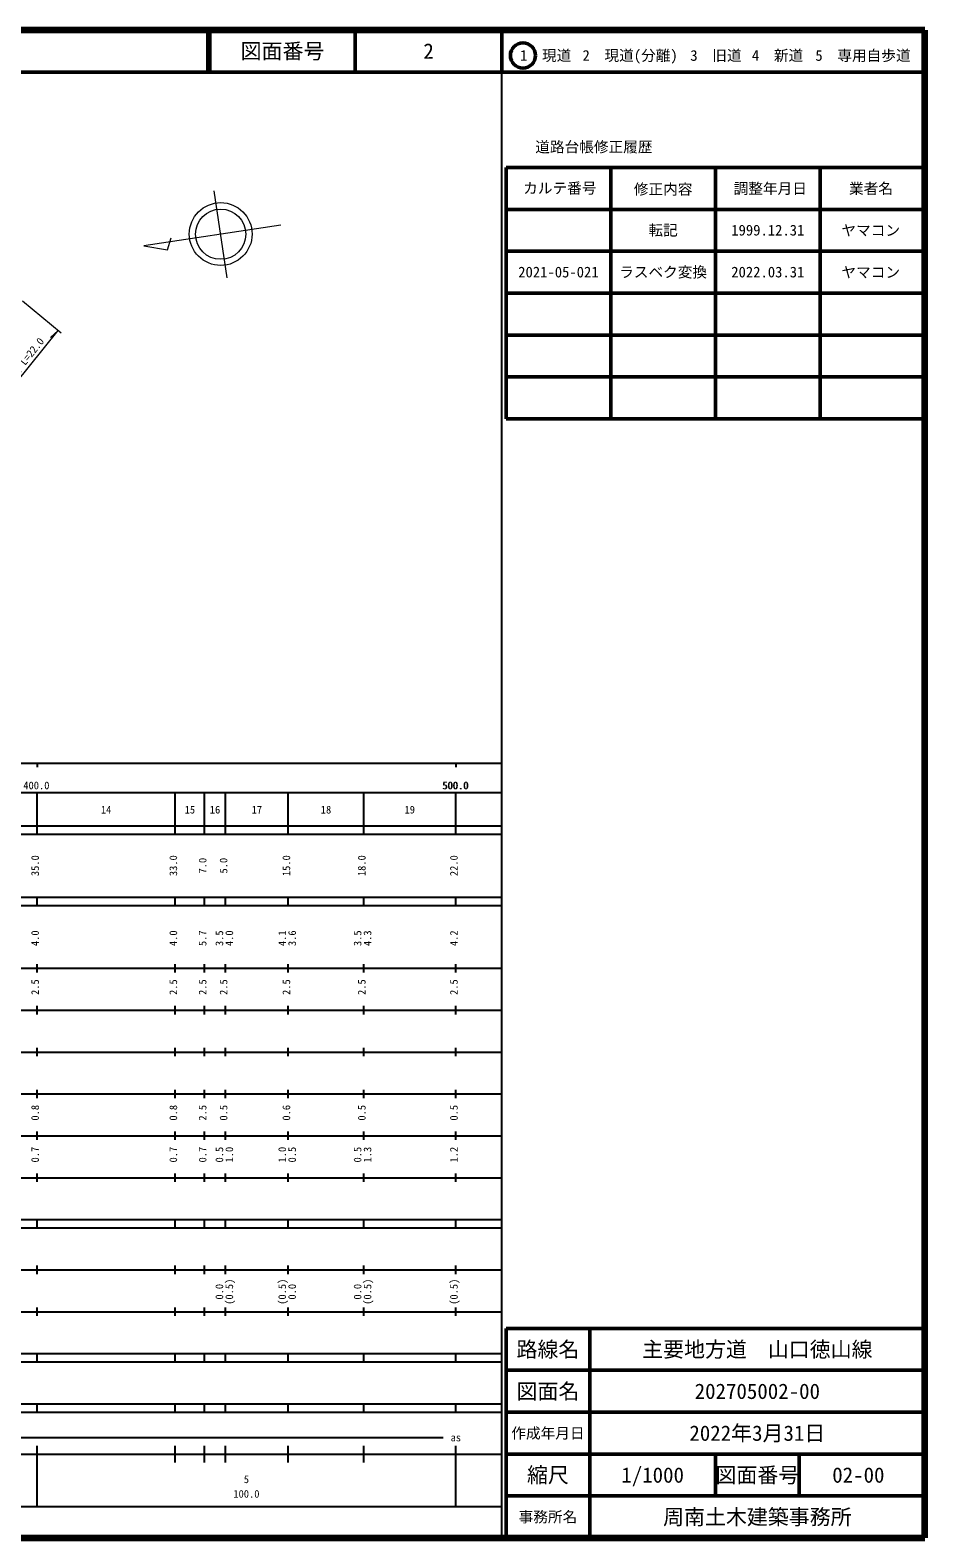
# Model space of a CAD drawing. Units: millimetres, scale not verified. Extents: x 40000 to 680000, y 20000 to 380000.
# Drawn here: x 466356 to 680000, y 20000 to 380000 of the extents above; entities that cross this region are included whole.
import ezdxf
from ezdxf.enums import TextEntityAlignment as Align

# ---------------------------------------------------------------- set-up
doc = ezdxf.new("R2010")
doc.units = ezdxf.units.MM
doc.header["$LTSCALE"] = 1000
doc.linetypes.add('CHAIN', pattern=[18.5, 12, -1.5, 3.5, -1.5])
for name, color, linetype, lineweight in [('M-BMK', 2, 'CHAIN', 13), ('M-BMK-SRVR', 3, 'Continuous', 13), ('M-STR-HTXT', 7, 'Continuous', 13), ('M-TTL', 2, 'Continuous', 140), ('M-TTL-BAND', 7, 'Continuous', 25), ('M-TTL-FRAM', 2, 'Continuous', 50), ('M-TTL-LINE', 7, 'Continuous', 50)]:
    doc.layers.add(name, color=color, linetype=linetype, lineweight=lineweight)
doc.layers.add('M-TTL-TXT', color=7, linetype='Continuous')
doc.styles.add('ＭＳ ゴシック', font='')
doc.styles.get('ＭＳ ゴシック').set_extended_font_data('MS Gothic')

msp = doc.modelspace()

# ---------------------------------------------------------------- linework, layer by layer
at = {"layer": 'M-BMK'}
msp.add_line((473796, 307643), (430628, 343407), dxfattribs=at)
at = {"layer": 'M-BMK-SRVR'}
for p, q in [((513431, 320897), (510285, 341660)), ((526194, 333450), (493538, 328503)), ((493538, 328503), (499119, 327522)), ((499119, 327522), (500048, 330375))]:
    msp.add_line(p, q, dxfattribs=at)
for centre, radius in [((511852, 331320), 7500), ((511858, 331278), 6000)]:
    msp.add_circle(centre, radius, dxfattribs=at)
at = {"layer": 'M-STR-HTXT'}
for p, q in [((459387, 291227), (473025, 308281)), ((473025, 308281), (471240, 306596))]:
    msp.add_line(p, q, dxfattribs=at)
at = {"layer": 'M-TTL'}
for p, q in [((680000, 380000), (40000, 380000)), ((680000, 20000), (680000, 380000)), ((40000, 20000), (680000, 20000))]:
    msp.add_line(p, q, dxfattribs=at)
at = {"layer": 'M-TTL-BAND'}
for p, q in [((579000, 20000), (579000, 370000)), ((40000, 205000), (579000, 205000)), ((468000, 205000), (468000, 204000)), ((568000, 205000), (568000, 204000)), ((68000, 198000), (579000, 198000)), ((468000, 188000), (468000, 198000)), ((501000, 188000), (501000, 198000)), ((508000, 188000), (508000, 198000)), ((513000, 188000), (513000, 198000)), ((528000, 188000), (528000, 198000)), ((546000, 188000), (546000, 198000)), ((568000, 188000), (568000, 198000)), ((40000, 190000), (579000, 190000)), ((40000, 188000), (579000, 188000)), ((40000, 173000), (579000, 173000)), ((468000, 171000), (468000, 173000)), ((501000, 171000), (501000, 173000)), ((508000, 171000), (508000, 173000)), ((513000, 171000), (513000, 173000)), ((528000, 171000), (528000, 173000)), ((546000, 171000), (546000, 173000)), ((568000, 171000), (568000, 173000)), ((40000, 171000), (579000, 171000)), ((40000, 156000), (579000, 156000)), ((468000, 155000), (468000, 157000)), ((501000, 155000), (501000, 157000)), ((508000, 155000), (508000, 157000)), ((513000, 155000), (513000, 157000)), ((528000, 155000), (528000, 157000)), ((546000, 155000), (546000, 157000)), ((568000, 155000), (568000, 157000)), ((46000, 146000), (579000, 146000)), ((468000, 145000), (468000, 147000)), ((501000, 145000), (501000, 147000)), ((508000, 145000), (508000, 147000)), ((513000, 145000), (513000, 147000)), ((528000, 145000), (528000, 147000)), ((546000, 145000), (546000, 147000)), ((568000, 145000), (568000, 147000)), ((468000, 135000), (468000, 137000)), ((501000, 135000), (501000, 137000)), ((508000, 135000), (508000, 137000)), ((513000, 135000), (513000, 137000)), ((528000, 135000), (528000, 137000)), ((546000, 135000), (546000, 137000)), ((568000, 135000), (568000, 137000)), ((52000, 136000), (579000, 136000)), ((46000, 126000), (579000, 126000)), ((468000, 125000), (468000, 127000)), ((501000, 125000), (501000, 127000)), ((508000, 125000), (508000, 127000)), ((513000, 125000), (513000, 127000)), ((528000, 125000), (528000, 127000)), ((546000, 125000), (546000, 127000)), ((568000, 125000), (568000, 127000)), ((52000, 116000), (579000, 116000)), ((468000, 115000), (468000, 117000)), ((501000, 115000), (501000, 117000)), ((508000, 115000), (508000, 117000)), ((513000, 115000), (513000, 117000)), ((528000, 115000), (528000, 117000)), ((546000, 115000), (546000, 117000)), ((568000, 115000), (568000, 117000)), ((46000, 106000), (579000, 106000)), ((468000, 105000), (468000, 107000)), ((501000, 105000), (501000, 107000)), ((508000, 105000), (508000, 107000)), ((513000, 105000), (513000, 107000)), ((528000, 105000), (528000, 107000)), ((546000, 105000), (546000, 107000)), ((568000, 105000), (568000, 107000)), ((40000, 96000), (579000, 96000)), ((40000, 94000), (579000, 94000)), ((468000, 94000), (468000, 96000)), ((501000, 94000), (501000, 96000)), ((508000, 94000), (508000, 96000)), ((513000, 94000), (513000, 96000)), ((528000, 94000), (528000, 96000)), ((546000, 94000), (546000, 96000)), ((568000, 94000), (568000, 96000)), ((49000, 84000), (579000, 84000)), ((468000, 83000), (468000, 85000)), ((501000, 83000), (501000, 85000)), ((508000, 83000), (508000, 85000)), ((513000, 83000), (513000, 85000)), ((528000, 83000), (528000, 85000)), ((546000, 83000), (546000, 85000)), ((568000, 83000), (568000, 85000)), ((40000, 74000), (579000, 74000)), ((468000, 73000), (468000, 75000)), ((501000, 73000), (501000, 75000)), ((508000, 73000), (508000, 75000)), ((513000, 73000), (513000, 75000)), ((528000, 73000), (528000, 75000)), ((546000, 73000), (546000, 75000)), ((568000, 73000), (568000, 75000)), ((40000, 64000), (579000, 64000)), ((40000, 62000), (579000, 62000)), ((468000, 62000), (468000, 64000)), ((501000, 62000), (501000, 64000)), ((508000, 62000), (508000, 64000)), ((513000, 62000), (513000, 64000)), ((528000, 62000), (528000, 64000)), ((546000, 62000), (546000, 64000)), ((568000, 62000), (568000, 64000)), ((40000, 52000), (579000, 52000)), ((468000, 50000), (468000, 52000)), ((501000, 50000), (501000, 52000)), ((508000, 50000), (508000, 52000)), ((513000, 50000), (513000, 52000)), ((528000, 50000), (528000, 52000)), ((546000, 50000), (546000, 52000)), ((568000, 50000), (568000, 52000)), ((40000, 50000), (579000, 50000)), ((71000, 44000), (565000, 44000)), ((40000, 40000), (579000, 40000)), ((468000, 27500), (468000, 42000)), ((501000, 38000), (501000, 42000)), ((508000, 38000), (508000, 42000)), ((513000, 38000), (513000, 42000)), ((528000, 38000), (528000, 42000)), ((546000, 38000), (546000, 42000)), ((568000, 27500), (568000, 42000)), ((68000, 27500), (579000, 27500))]:
    msp.add_line(p, q, dxfattribs=at)
at = {"layer": 'M-TTL-FRAM'}
for p, q in [((580000, 347197), (580000, 287197)), ((580000, 347197), (680000, 347197)), ((580000, 287197), (680000, 287197)), ((680000, 70000), (580000, 70000)), ((580000, 70000), (580000, 20000))]:
    msp.add_line(p, q, dxfattribs=at)
at = {"layer": 'M-TTL-LINE'}
for p, q in [((508747, 380000), (508747, 370000)), ((509247, 380000), (509247, 370000)), ((543997, 380000), (543997, 370000)), ((579000, 380000), (579000, 370000)), ((40000, 370000), (680000, 370000)), ((605000, 347197), (605000, 287197)), ((630000, 347197), (630000, 287197)), ((655000, 347197), (655000, 287197)), ((580000, 337197), (680000, 337197)), ((580000, 327197), (680000, 327197)), ((580000, 317197), (680000, 317197)), ((580000, 307197), (680000, 307197)), ((580000, 297197), (680000, 297197)), ((600000, 70000), (600000, 20000)), ((680000, 60000), (580000, 60000)), ((680000, 50000), (580000, 50000)), ((680000, 40000), (580000, 40000)), ((630000, 40000), (630000, 30000)), ((650000, 40000), (650000, 30000)), ((680000, 30000), (580000, 30000))]:
    msp.add_line(p, q, dxfattribs=at)
msp.add_circle((584031, 373958), 3000, dxfattribs=at)

# ---------------------------------------------------------------- texts
at = {"layer": 'M-STR-HTXT', "style": 'ＭＳ ゴシック'}
msp.add_text('側溝 L=22.0', height=1833, rotation=51.351, dxfattribs=at).set_placement((465972, 299942), align=Align.BOTTOM_CENTER)
at = {"layer": 'M-TTL-BAND', "style": 'ＭＳ ゴシック'}
for s, p in [('400.0', (467844, 198195)), ('500.0', (567844, 198195)), ('500.0', (568000, 198195)), ('14', (484500, 192405)), ('15', (504500, 192405)), ('16', (510500, 192405)), ('17', (520500, 192405)), ('18', (537000, 192405)), ('19', (557000, 192405)), ('as', (568000, 42500)), ('5', (518000, 32523)), ('100.0', (518000, 29033))]:
    msp.add_text(s, height=1833, dxfattribs=at).set_placement(p, align=Align.BOTTOM_CENTER)
for s, p in [('35.0', (469000, 180500)), ('33.0', (502000, 180500)), ('7.0', (509000, 180500)), ('5.0', (514000, 180500)), ('15.0', (529000, 180500)), ('18.0', (547000, 180500)), ('22.0', (569000, 180500)), ('4.0', (469000, 163174)), ('4.0', (502000, 163174)), ('5.7', (509000, 163174)), ('3.5', (513000, 163174)), ('4.0', (515370, 163174)), ('4.1', (528000, 163174)), ('3.6', (530370, 163174)), ('3.5', (546000, 163174)), ('4.3', (548370, 163174)), ('4.2', (569000, 163174)), ('2.5', (469000, 151500)), ('2.5', (502000, 151500)), ('2.5', (509000, 151500)), ('2.5', (514000, 151500)), ('2.5', (529000, 151500)), ('2.5', (547000, 151500)), ('2.5', (569000, 151500)), ('0.8', (469000, 121500)), ('0.8', (502000, 121500)), ('2.5', (509000, 121500)), ('0.5', (514000, 121500)), ('0.6', (529000, 121500)), ('0.5', (547000, 121500)), ('0.5', (569000, 121500)), ('0.7', (469000, 111500)), ('0.7', (502000, 111500)), ('0.7', (509000, 111500)), ('0.5', (513000, 111500)), ('1.0', (515370, 111500)), ('1.0', (528000, 111500)), ('0.5', (530370, 111500)), ('0.5', (546000, 111500)), ('1.3', (548370, 111500)), ('1.2', (569000, 111500)), ('0.0', (513000, 78764)), ('(0.5)', (515370, 78764)), ('(0.5)', (528000, 78764)), ('0.0', (530370, 78764)), ('0.0', (546000, 78764)), ('(0.5)', (548370, 78764)), ('(0.5)', (569000, 78764))]:
    msp.add_text(s, height=1833, rotation=90, dxfattribs=at).set_placement(p, align=Align.BOTTOM_CENTER)
at = {"layer": 'M-TTL-TXT', "style": 'ＭＳ ゴシック'}
for s, height, p in [('図面番号', 3666, (526622, 375000)), ('2', 3666, (561497, 375000)), ('1\u3000現道', 2566, (589448, 373958)), ('2\u3000現道(分離)', 2566, (609619, 373958)), ('3\u3000旧道', 2566, (630121, 373958)), ('4\u3000新道', 2566, (644824, 373958)), ('5\u3000専用自歩道', 2566, (665228, 373958)), ('道路台帳修正履歴', 2566, (600968, 352113)), ('カルテ番号', 2566, (592839, 342277)), ('修正内容', 2566, (617509, 342023)), ('調整年月日', 2566, (643089, 342197)), ('業者名', 2566, (667134, 342197)), ('転記', 2566, (617500, 332245)), ('1999.12.31', 2566, (642500, 332245)), ('ヤマコン', 2566, (667077, 332189)), ('2021-05-021', 2566, (592500, 322245)), ('ラスベク変換', 2566, (617500, 322245)), ('2022.03.31', 2566, (642500, 322245)), ('ヤマコン', 2566, (667077, 322189)), ('路線名', 3666, (590000, 65000)), ('路線名', 3666, (590000, 65000)), ('主要地方道\u3000山口徳山線', 3666, (640000, 65000)), ('図面名', 3666, (590000, 55000)), ('図面名', 3666, (590000, 55000)), ('202705002-00', 3666, (640000, 55000)), ('2022年3月31日', 3666, (640000, 45000)), ('作成年月日', 2566, (590000, 45000)), ('作成年月日', 2566, (590000, 45000)), ('縮尺', 3666, (590000, 35000)), ('縮尺', 3666, (590000, 35000)), ('1/1000', 3666, (615000, 35000)), ('図面番号', 3666, (640000, 35000)), ('図面番号', 3666, (640000, 35000)), ('02-00', 3666, (664125, 35000)), ('事務所名', 2566, (590000, 25000)), ('事務所名', 2566, (590000, 25000)), ('周南土木建築事務所', 3666, (640000, 25000))]:
    msp.add_text(s, height=height, dxfattribs=at).set_placement(p, align=Align.MIDDLE_CENTER)

doc.saveas('drawing.dxf')
